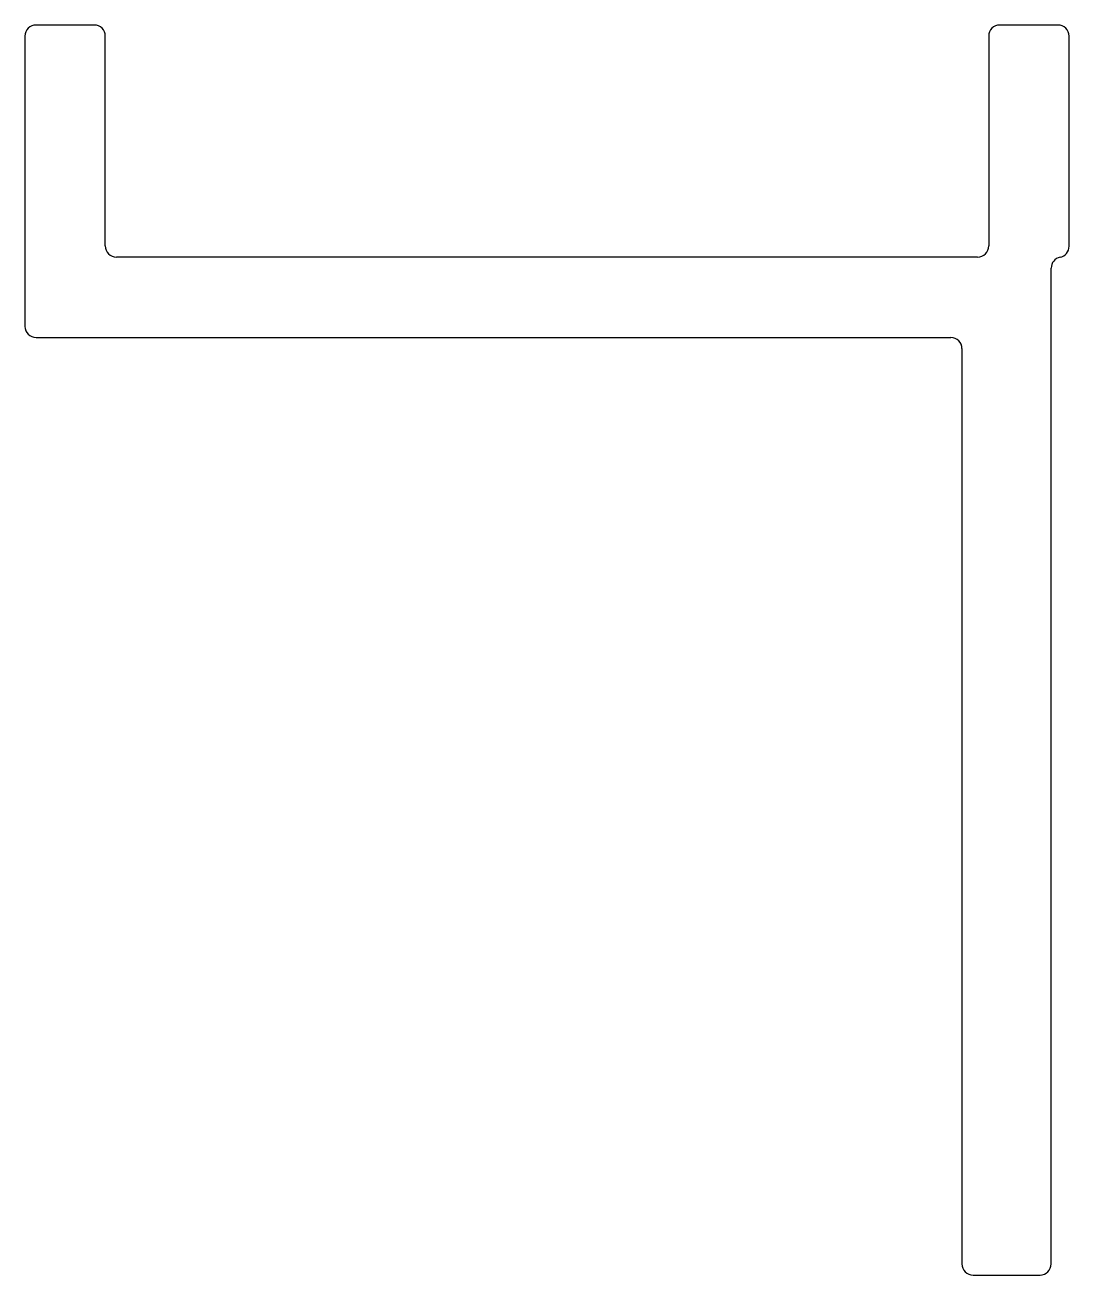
# Model space of a CAD drawing. Extents: x 985.6 to 1009, y 469.4 to 497.4.
import ezdxf

# ---------------------------------------------------------------- set-up
doc = ezdxf.new("R2010")
doc.units = 0
doc.layers.get('0').update_dxf_attribs({"linetype": 'CONTINUOUS'})

msp = doc.modelspace()

# ---------------------------------------------------------------- linework, layer by layer
for p, q in [((987.137, 497.366), (985.837, 497.366)), ((1008.737, 497.366), (1007.437, 497.366)), ((985.587, 497.116), (985.587, 490.616)), ((987.387, 492.416), (987.387, 497.116)), ((1007.187, 497.116), (1007.187, 492.416)), ((1008.987, 492.409), (1008.987, 497.116)), ((1006.937, 492.166), (987.637, 492.166)), ((1008.587, 469.616), (1008.587, 491.919)), ((985.837, 490.366), (1006.337, 490.366)), ((1006.587, 490.116), (1006.587, 469.616)), ((1006.837, 469.366), (1008.337, 469.366))]:
    msp.add_line(p, q)
for centre, start, end in [((985.837, 497.116), 90, 180), ((987.137, 497.116), 0, 90), ((1007.437, 497.116), 90, 180), ((1008.737, 497.116), 0, 90), ((987.637, 492.416), 180, 270), ((1006.937, 492.416), 270, 0), ((1008.737, 492.409), 281.537, 0), ((1008.837, 491.919), 101.537, 180), ((985.837, 490.616), 180, 270), ((1006.337, 490.116), 0, 90), ((1006.837, 469.616), 180, 270), ((1008.337, 469.616), 270, 0)]:
    msp.add_arc(centre, 0.25, start, end)

doc.saveas('drawing.dxf')
